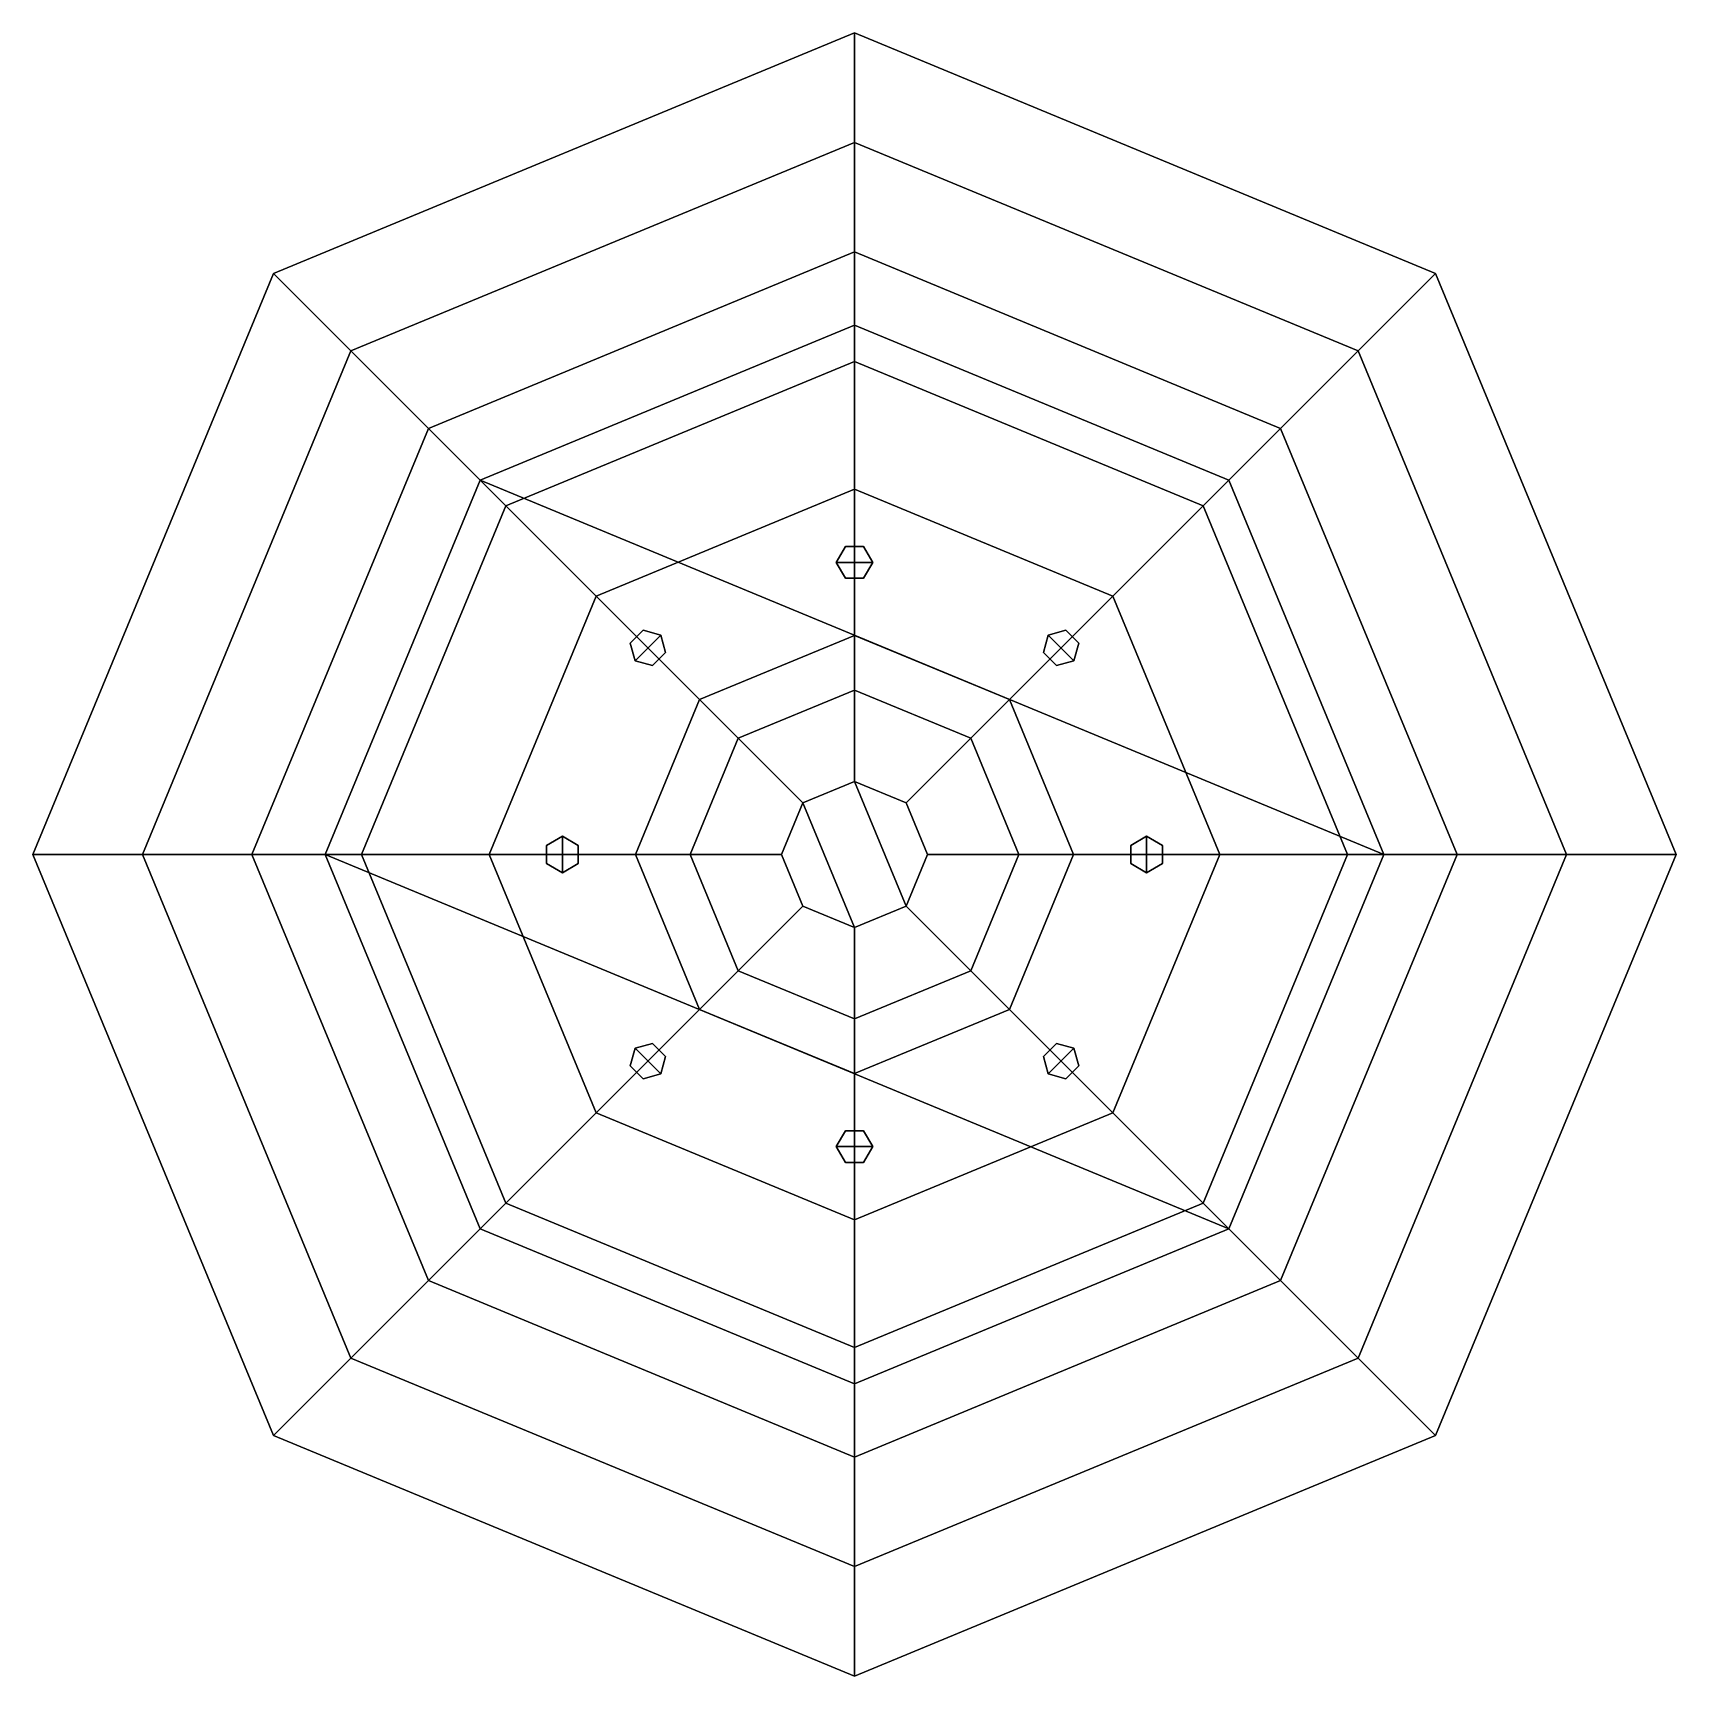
# Model space of a CAD drawing. Extents: x -0.45 to 0.45, y 2.11 to 3.01.
import ezdxf

# ---------------------------------------------------------------- set-up
doc = ezdxf.new("R2010")
doc.units = 0
doc.layers.add('WHEELS', color=2, linetype='CONTINUOUS')

msp = doc.modelspace()

# ---------------------------------------------------------------- linework, layer by layer
at = {"layer": 'WHEELS'}
for points in [[(-0.3182, 2.8782, 0.37), (0, 3.01, 0.37), (0, 2.95, 0.33), (-0.27577, 2.83577, 0.33)], [(0, 3.01, 0.49), (-0.3182, 2.8782, 0.49), (-0.27577, 2.83577, 0.53), (0, 2.95, 0.53)], [(0, 3.01, 0.37), (-0.3182, 2.8782, 0.37), (-0.3182, 2.8782, 0.49), (0, 3.01, 0.49)], [(0, 3.01, 0.37), (0.3182, 2.8782, 0.37), (0.27577, 2.83577, 0.33), (0, 2.95, 0.33)], [(0.3182, 2.8782, 0.49), (0, 3.01, 0.49), (0, 2.95, 0.53), (0.27577, 2.83577, 0.53)], [(0.3182, 2.8782, 0.37), (0, 3.01, 0.37), (0, 3.01, 0.49), (0.3182, 2.8782, 0.49)], [(-0.27577, 2.83577, 0.33), (0, 2.95, 0.33), (0, 2.89, 0.33), (-0.23335, 2.79335, 0.33)], [(0, 2.95, 0.53), (-0.27577, 2.83577, 0.53), (-0.23335, 2.79335, 0.53), (0, 2.89, 0.53)], [(0, 2.95, 0.33), (0.27577, 2.83577, 0.33), (0.23335, 2.79335, 0.33), (0, 2.89, 0.33)], [(0.27577, 2.83577, 0.53), (0, 2.95, 0.53), (0, 2.89, 0.53), (0.23335, 2.79335, 0.53)], [(-0.23335, 2.79335, 0.33), (0, 2.89, 0.33), (0, 2.85, 0.37), (-0.20506, 2.76506, 0.37)], [(0, 2.89, 0.53), (-0.23335, 2.79335, 0.53), (-0.20506, 2.76506, 0.49), (0, 2.85, 0.49)], [(0, 2.89, 0.33), (0.23335, 2.79335, 0.33), (0.20506, 2.76506, 0.37), (0, 2.85, 0.37)], [(0.23335, 2.79335, 0.53), (0, 2.89, 0.53), (0, 2.85, 0.49), (0.20506, 2.76506, 0.49)], [(-0.45, 2.56, 0.37), (-0.3182, 2.8782, 0.37), (-0.27577, 2.83577, 0.33), (-0.39, 2.56, 0.33)], [(-0.3182, 2.8782, 0.49), (-0.45, 2.56, 0.49), (-0.39, 2.56, 0.53), (-0.27577, 2.83577, 0.53)], [(-0.3182, 2.8782, 0.37), (-0.45, 2.56, 0.37), (-0.45, 2.56, 0.49), (-0.3182, 2.8782, 0.49)], [(0.3182, 2.8782, 0.37), (0.45, 2.56, 0.37), (0.39, 2.56, 0.33), (0.27577, 2.83577, 0.33)], [(0.45, 2.56, 0.49), (0.3182, 2.8782, 0.49), (0.27577, 2.83577, 0.53), (0.39, 2.56, 0.53)], [(0.45, 2.56, 0.37), (0.3182, 2.8782, 0.37), (0.3182, 2.8782, 0.49), (0.45, 2.56, 0.49)], [(0, 2.85, 0.37), (0.20506, 2.76506, 0.37), (0.29, 2.56, 0.37), (-0.20506, 2.76506, 0.37)], [(0, 2.85, 0.49), (-0.20506, 2.76506, 0.49), (-0.19092, 2.75092, 0.47), (0, 2.83, 0.47)], [(0.20506, 2.76506, 0.49), (0, 2.85, 0.49), (0, 2.83, 0.47), (0.19092, 2.75092, 0.47)], [(-0.39, 2.56, 0.33), (-0.27577, 2.83577, 0.33), (-0.23335, 2.79335, 0.33), (-0.33, 2.56, 0.33)], [(-0.27577, 2.83577, 0.53), (-0.39, 2.56, 0.53), (-0.33, 2.56, 0.53), (-0.23335, 2.79335, 0.53)], [(0.27577, 2.83577, 0.33), (0.39, 2.56, 0.33), (0.33, 2.56, 0.33), (0.23335, 2.79335, 0.33)], [(0.39, 2.56, 0.53), (0.27577, 2.83577, 0.53), (0.23335, 2.79335, 0.53), (0.33, 2.56, 0.53)], [(0, 2.83, 0.47), (-0.19092, 2.75092, 0.47), (-0.14142, 2.70142, 0.49), (0, 2.76, 0.49)], [(0.19092, 2.75092, 0.47), (0, 2.83, 0.47), (0, 2.76, 0.49), (0.14142, 2.70142, 0.49)], [(-0.33, 2.56, 0.33), (-0.23335, 2.79335, 0.33), (-0.20506, 2.76506, 0.37), (-0.29, 2.56, 0.37)], [(-0.23335, 2.79335, 0.53), (-0.33, 2.56, 0.53), (-0.29, 2.56, 0.49), (-0.20506, 2.76506, 0.49)], [(0.23335, 2.79335, 0.33), (0.33, 2.56, 0.33), (0.29, 2.56, 0.37), (0.20506, 2.76506, 0.37)], [(0.33, 2.56, 0.53), (0.23335, 2.79335, 0.53), (0.20506, 2.76506, 0.49), (0.29, 2.56, 0.49)], [(-0.20506, 2.76506, 0.37), (0.29, 2.56, 0.37), (0.20506, 2.35494, 0.37), (-0.29, 2.56, 0.37)], [(-0.20506, 2.76506, 0.49), (-0.29, 2.56, 0.49), (-0.27, 2.56, 0.47), (-0.19092, 2.75092, 0.47)], [(0.29, 2.56, 0.49), (0.20506, 2.76506, 0.49), (0.19092, 2.75092, 0.47), (0.27, 2.56, 0.47)], [(0, 2.76, 0.49), (-0.14142, 2.70142, 0.49), (-0.08485, 2.64485, 0.49), (0, 2.68, 0.49)], [(0.14142, 2.70142, 0.49), (0, 2.76, 0.49), (0, 2.68, 0.49), (0.08485, 2.64485, 0.49)], [(-0.19092, 2.75092, 0.47), (-0.27, 2.56, 0.47), (-0.2, 2.56, 0.49), (-0.14142, 2.70142, 0.49)], [(0.27, 2.56, 0.47), (0.19092, 2.75092, 0.47), (0.14142, 2.70142, 0.49), (0.2, 2.56, 0.49)], [(-0.005, 2.72866, 0.47), (-0.01, 2.72, 0.47), (-0.01, 2.72, 0.48), (-0.005, 2.72866, 0.48)], [(-0.01, 2.72, 0.48), (0.01, 2.72, 0.48), (0.005, 2.72866, 0.48), (-0.005, 2.72866, 0.48)], [(0.005, 2.72866, 0.47), (-0.005, 2.72866, 0.47), (-0.005, 2.72866, 0.48), (0.005, 2.72866, 0.48)], [(0.01, 2.72, 0.47), (0.005, 2.72866, 0.47), (0.005, 2.72866, 0.48), (0.01, 2.72, 0.48)], [(-0.01, 2.72, 0.47), (-0.005, 2.71134, 0.47), (-0.005, 2.71134, 0.48), (-0.01, 2.72, 0.48)], [(-0.005, 2.71134, 0.48), (0.005, 2.71134, 0.48), (0.01, 2.72, 0.48), (-0.01, 2.72, 0.48)], [(0.005, 2.71134, 0.47), (0.01, 2.72, 0.47), (0.01, 2.72, 0.48), (0.005, 2.71134, 0.48)], [(-0.005, 2.71134, 0.47), (0.005, 2.71134, 0.47), (0.005, 2.71134, 0.48), (-0.005, 2.71134, 0.48)], [(-0.14142, 2.70142, 0.49), (-0.2, 2.56, 0.49), (-0.12, 2.56, 0.49), (-0.08485, 2.64485, 0.49)], [(0.2, 2.56, 0.49), (0.14142, 2.70142, 0.49), (0.08485, 2.64485, 0.49), (0.12, 2.56, 0.49)], [(-0.11573, 2.6828, 0.47), (-0.1228, 2.67573, 0.47), (-0.1228, 2.67573, 0.48), (-0.11573, 2.6828, 0.48)], [(-0.12021, 2.66607, 0.48), (-0.10607, 2.68021, 0.48), (-0.11573, 2.6828, 0.48), (-0.1228, 2.67573, 0.48)], [(-0.10607, 2.68021, 0.47), (-0.11573, 2.6828, 0.47), (-0.11573, 2.6828, 0.48), (-0.10607, 2.68021, 0.48)], [(0.11573, 2.6828, 0.47), (0.10607, 2.68021, 0.47), (0.10607, 2.68021, 0.48), (0.11573, 2.6828, 0.48)], [(0.10607, 2.68021, 0.48), (0.12021, 2.66607, 0.48), (0.1228, 2.67573, 0.48), (0.11573, 2.6828, 0.48)], [(0.1228, 2.67573, 0.47), (0.11573, 2.6828, 0.47), (0.11573, 2.6828, 0.48), (0.1228, 2.67573, 0.48)], [(-0.1228, 2.67573, 0.47), (-0.12021, 2.66607, 0.47), (-0.12021, 2.66607, 0.48), (-0.1228, 2.67573, 0.48)], [(-0.11055, 2.66348, 0.48), (-0.10348, 2.67055, 0.48), (-0.10607, 2.68021, 0.48), (-0.12021, 2.66607, 0.48)], [(-0.10348, 2.67055, 0.47), (-0.10607, 2.68021, 0.47), (-0.10607, 2.68021, 0.48), (-0.10348, 2.67055, 0.48)], [(0, 2.68, 0.49), (-0.08485, 2.64485, 0.49), (-0.06364, 2.62364, 0.47), (0, 2.65, 0.47)], [(0.08485, 2.64485, 0.49), (0, 2.68, 0.49), (0, 2.65, 0.47), (0.06364, 2.62364, 0.47)], [(0.10348, 2.67055, 0.48), (0.11055, 2.66348, 0.48), (0.12021, 2.66607, 0.48), (0.10607, 2.68021, 0.48)], [(0.10607, 2.68021, 0.47), (0.10348, 2.67055, 0.47), (0.10348, 2.67055, 0.48), (0.10607, 2.68021, 0.48)], [(0.12021, 2.66607, 0.47), (0.1228, 2.67573, 0.47), (0.1228, 2.67573, 0.48), (0.12021, 2.66607, 0.48)], [(-0.12021, 2.66607, 0.47), (-0.11055, 2.66348, 0.47), (-0.11055, 2.66348, 0.48), (-0.12021, 2.66607, 0.48)], [(-0.11055, 2.66348, 0.47), (-0.10348, 2.67055, 0.47), (-0.10348, 2.67055, 0.48), (-0.11055, 2.66348, 0.48)], [(0.10348, 2.67055, 0.47), (0.11055, 2.66348, 0.47), (0.11055, 2.66348, 0.48), (0.10348, 2.67055, 0.48)], [(0.11055, 2.66348, 0.47), (0.12021, 2.66607, 0.47), (0.12021, 2.66607, 0.48), (0.11055, 2.66348, 0.48)], [(0, 2.65, 0.47), (-0.06364, 2.62364, 0.47), (-0.02828, 2.58828, 0.47), (0, 2.6, 0.47)], [(0.06364, 2.62364, 0.47), (0, 2.65, 0.47), (0, 2.6, 0.47), (0.02828, 2.58828, 0.47)], [(-0.08485, 2.64485, 0.49), (-0.12, 2.56, 0.49), (-0.09, 2.56, 0.47), (-0.06364, 2.62364, 0.47)], [(0.12, 2.56, 0.49), (0.08485, 2.64485, 0.49), (0.06364, 2.62364, 0.47), (0.09, 2.56, 0.47)], [(-0.06364, 2.62364, 0.47), (-0.09, 2.56, 0.47), (-0.04, 2.56, 0.47), (-0.02828, 2.58828, 0.47)], [(0.09, 2.56, 0.47), (0.06364, 2.62364, 0.47), (0.02828, 2.58828, 0.47), (0.04, 2.56, 0.47)], [(-0.02828, 2.58828, 0.53), (0, 2.52, 0.53), (0.02828, 2.53172, 0.53), (0, 2.6, 0.53)], [(-0.02828, 2.58828, 0.53), (0, 2.6, 0.53), (0, 2.6, 0.47), (-0.02828, 2.58828, 0.47)], [(0, 2.6, 0.53), (0.02828, 2.53172, 0.53), (0.04, 2.56, 0.53), (0.02828, 2.58828, 0.53)], [(0, 2.6, 0.53), (0.02828, 2.58828, 0.53), (0.02828, 2.58828, 0.47), (0, 2.6, 0.47)], [(-0.04, 2.56, 0.53), (-0.02828, 2.53172, 0.53), (0, 2.52, 0.53), (-0.02828, 2.58828, 0.53)], [(-0.04, 2.56, 0.53), (-0.02828, 2.58828, 0.53), (-0.02828, 2.58828, 0.47), (-0.04, 2.56, 0.47)], [(0.02828, 2.58828, 0.53), (0.04, 2.56, 0.53), (0.04, 2.56, 0.47), (0.02828, 2.58828, 0.47)], [(-0.16, 2.57, 0.47), (-0.16866, 2.565, 0.47), (-0.16866, 2.565, 0.48), (-0.16, 2.57, 0.48)], [(-0.16, 2.55, 0.48), (-0.16, 2.57, 0.48), (-0.16866, 2.565, 0.48), (-0.16866, 2.555, 0.48)], [(-0.15134, 2.565, 0.47), (-0.16, 2.57, 0.47), (-0.16, 2.57, 0.48), (-0.15134, 2.565, 0.48)], [(-0.15134, 2.555, 0.48), (-0.15134, 2.565, 0.48), (-0.16, 2.57, 0.48), (-0.16, 2.55, 0.48)], [(0.16, 2.57, 0.47), (0.15134, 2.565, 0.47), (0.15134, 2.565, 0.48), (0.16, 2.57, 0.48)], [(0.15134, 2.565, 0.48), (0.15134, 2.555, 0.48), (0.16, 2.55, 0.48), (0.16, 2.57, 0.48)], [(0.16866, 2.565, 0.47), (0.16, 2.57, 0.47), (0.16, 2.57, 0.48), (0.16866, 2.565, 0.48)], [(0.16, 2.57, 0.48), (0.16, 2.55, 0.48), (0.16866, 2.555, 0.48), (0.16866, 2.565, 0.48)], [(-0.3182, 2.2418, 0.37), (-0.45, 2.56, 0.37), (-0.39, 2.56, 0.33), (-0.27577, 2.28423, 0.33)], [(-0.45, 2.56, 0.49), (-0.3182, 2.2418, 0.49), (-0.27577, 2.28423, 0.53), (-0.39, 2.56, 0.53)], [(-0.45, 2.56, 0.37), (-0.3182, 2.2418, 0.37), (-0.3182, 2.2418, 0.49), (-0.45, 2.56, 0.49)], [(-0.27577, 2.28423, 0.33), (-0.39, 2.56, 0.33), (-0.33, 2.56, 0.33), (-0.23335, 2.32665, 0.33)], [(-0.39, 2.56, 0.53), (-0.27577, 2.28423, 0.53), (-0.23335, 2.32665, 0.53), (-0.33, 2.56, 0.53)], [(-0.23335, 2.32665, 0.33), (-0.33, 2.56, 0.33), (-0.29, 2.56, 0.37), (-0.20506, 2.35494, 0.37)], [(-0.33, 2.56, 0.53), (-0.23335, 2.32665, 0.53), (-0.20506, 2.35494, 0.49), (-0.29, 2.56, 0.49)], [(-0.29, 2.56, 0.37), (0.20506, 2.35494, 0.37), (0, 2.27, 0.37), (-0.20506, 2.35494, 0.37)], [(-0.29, 2.56, 0.49), (-0.20506, 2.35494, 0.49), (-0.19092, 2.36908, 0.47), (-0.27, 2.56, 0.47)], [(-0.27, 2.56, 0.47), (-0.19092, 2.36908, 0.47), (-0.14142, 2.41858, 0.49), (-0.2, 2.56, 0.49)], [(-0.2, 2.56, 0.49), (-0.14142, 2.41858, 0.49), (-0.08485, 2.47515, 0.49), (-0.12, 2.56, 0.49)], [(-0.16866, 2.565, 0.47), (-0.16866, 2.555, 0.47), (-0.16866, 2.555, 0.48), (-0.16866, 2.565, 0.48)], [(-0.15134, 2.555, 0.47), (-0.15134, 2.565, 0.47), (-0.15134, 2.565, 0.48), (-0.15134, 2.555, 0.48)], [(-0.12, 2.56, 0.49), (-0.08485, 2.47515, 0.49), (-0.06364, 2.49636, 0.47), (-0.09, 2.56, 0.47)], [(-0.09, 2.56, 0.47), (-0.06364, 2.49636, 0.47), (-0.02828, 2.53172, 0.47), (-0.04, 2.56, 0.47)], [(-0.02828, 2.53172, 0.53), (-0.04, 2.56, 0.53), (-0.04, 2.56, 0.47), (-0.02828, 2.53172, 0.47)], [(0.04, 2.56, 0.53), (0.02828, 2.53172, 0.53), (0.02828, 2.53172, 0.47), (0.04, 2.56, 0.47)], [(0.06364, 2.49636, 0.47), (0.09, 2.56, 0.47), (0.04, 2.56, 0.47), (0.02828, 2.53172, 0.47)], [(0.08485, 2.47515, 0.49), (0.12, 2.56, 0.49), (0.09, 2.56, 0.47), (0.06364, 2.49636, 0.47)], [(0.14142, 2.41858, 0.49), (0.2, 2.56, 0.49), (0.12, 2.56, 0.49), (0.08485, 2.47515, 0.49)], [(0.19092, 2.36908, 0.47), (0.27, 2.56, 0.47), (0.2, 2.56, 0.49), (0.14142, 2.41858, 0.49)], [(0.15134, 2.565, 0.47), (0.15134, 2.555, 0.47), (0.15134, 2.555, 0.48), (0.15134, 2.565, 0.48)], [(0.16866, 2.555, 0.47), (0.16866, 2.565, 0.47), (0.16866, 2.565, 0.48), (0.16866, 2.555, 0.48)], [(0.20506, 2.35494, 0.49), (0.29, 2.56, 0.49), (0.27, 2.56, 0.47), (0.19092, 2.36908, 0.47)], [(0.33, 2.56, 0.33), (0.23335, 2.32665, 0.33), (0.20506, 2.35494, 0.37), (0.29, 2.56, 0.37)], [(0.23335, 2.32665, 0.53), (0.33, 2.56, 0.53), (0.29, 2.56, 0.49), (0.20506, 2.35494, 0.49)], [(0.39, 2.56, 0.33), (0.27577, 2.28423, 0.33), (0.23335, 2.32665, 0.33), (0.33, 2.56, 0.33)], [(0.27577, 2.28423, 0.53), (0.39, 2.56, 0.53), (0.33, 2.56, 0.53), (0.23335, 2.32665, 0.53)], [(0.45, 2.56, 0.37), (0.3182, 2.2418, 0.37), (0.27577, 2.28423, 0.33), (0.39, 2.56, 0.33)], [(0.3182, 2.2418, 0.49), (0.45, 2.56, 0.49), (0.39, 2.56, 0.53), (0.27577, 2.28423, 0.53)], [(0.3182, 2.2418, 0.37), (0.45, 2.56, 0.37), (0.45, 2.56, 0.49), (0.3182, 2.2418, 0.49)], [(-0.16866, 2.555, 0.47), (-0.16, 2.55, 0.47), (-0.16, 2.55, 0.48), (-0.16866, 2.555, 0.48)], [(-0.16, 2.55, 0.47), (-0.15134, 2.555, 0.47), (-0.15134, 2.555, 0.48), (-0.16, 2.55, 0.48)], [(0.15134, 2.555, 0.47), (0.16, 2.55, 0.47), (0.16, 2.55, 0.48), (0.15134, 2.555, 0.48)], [(0.16, 2.55, 0.47), (0.16866, 2.555, 0.47), (0.16866, 2.555, 0.48), (0.16, 2.55, 0.48)], [(-0.06364, 2.49636, 0.47), (0, 2.47, 0.47), (0, 2.52, 0.47), (-0.02828, 2.53172, 0.47)], [(0, 2.52, 0.53), (-0.02828, 2.53172, 0.53), (-0.02828, 2.53172, 0.47), (0, 2.52, 0.47)], [(0.02828, 2.53172, 0.53), (0, 2.52, 0.53), (0, 2.52, 0.47), (0.02828, 2.53172, 0.47)], [(0, 2.47, 0.47), (0.06364, 2.49636, 0.47), (0.02828, 2.53172, 0.47), (0, 2.52, 0.47)], [(-0.08485, 2.47515, 0.49), (0, 2.44, 0.49), (0, 2.47, 0.47), (-0.06364, 2.49636, 0.47)], [(0, 2.44, 0.49), (0.08485, 2.47515, 0.49), (0.06364, 2.49636, 0.47), (0, 2.47, 0.47)], [(-0.14142, 2.41858, 0.49), (0, 2.36, 0.49), (0, 2.44, 0.49), (-0.08485, 2.47515, 0.49)], [(0, 2.36, 0.49), (0.14142, 2.41858, 0.49), (0.08485, 2.47515, 0.49), (0, 2.44, 0.49)], [(-0.12021, 2.45393, 0.47), (-0.1228, 2.44427, 0.47), (-0.1228, 2.44427, 0.48), (-0.12021, 2.45393, 0.48)], [(-0.10607, 2.43979, 0.48), (-0.12021, 2.45393, 0.48), (-0.1228, 2.44427, 0.48), (-0.11573, 2.4372, 0.48)], [(-0.11055, 2.45652, 0.47), (-0.12021, 2.45393, 0.47), (-0.12021, 2.45393, 0.48), (-0.11055, 2.45652, 0.48)], [(-0.10348, 2.44945, 0.48), (-0.11055, 2.45652, 0.48), (-0.12021, 2.45393, 0.48), (-0.10607, 2.43979, 0.48)], [(-0.10348, 2.44945, 0.47), (-0.11055, 2.45652, 0.47), (-0.11055, 2.45652, 0.48), (-0.10348, 2.44945, 0.48)], [(-0.10607, 2.43979, 0.47), (-0.10348, 2.44945, 0.47), (-0.10348, 2.44945, 0.48), (-0.10607, 2.43979, 0.48)], [(0.11055, 2.45652, 0.47), (0.10348, 2.44945, 0.47), (0.10348, 2.44945, 0.48), (0.11055, 2.45652, 0.48)], [(0.11055, 2.45652, 0.48), (0.10348, 2.44945, 0.48), (0.10607, 2.43979, 0.48), (0.12021, 2.45393, 0.48)], [(0.10348, 2.44945, 0.47), (0.10607, 2.43979, 0.47), (0.10607, 2.43979, 0.48), (0.10348, 2.44945, 0.48)], [(0.12021, 2.45393, 0.48), (0.10607, 2.43979, 0.48), (0.11573, 2.4372, 0.48), (0.1228, 2.44427, 0.48)], [(0.12021, 2.45393, 0.47), (0.11055, 2.45652, 0.47), (0.11055, 2.45652, 0.48), (0.12021, 2.45393, 0.48)], [(0.1228, 2.44427, 0.47), (0.12021, 2.45393, 0.47), (0.12021, 2.45393, 0.48), (0.1228, 2.44427, 0.48)], [(-0.1228, 2.44427, 0.47), (-0.11573, 2.4372, 0.47), (-0.11573, 2.4372, 0.48), (-0.1228, 2.44427, 0.48)], [(-0.11573, 2.4372, 0.47), (-0.10607, 2.43979, 0.47), (-0.10607, 2.43979, 0.48), (-0.11573, 2.4372, 0.48)], [(0.10607, 2.43979, 0.47), (0.11573, 2.4372, 0.47), (0.11573, 2.4372, 0.48), (0.10607, 2.43979, 0.48)], [(0.11573, 2.4372, 0.47), (0.1228, 2.44427, 0.47), (0.1228, 2.44427, 0.48), (0.11573, 2.4372, 0.48)], [(-0.19092, 2.36908, 0.47), (0, 2.29, 0.47), (0, 2.36, 0.49), (-0.14142, 2.41858, 0.49)], [(0, 2.29, 0.47), (0.19092, 2.36908, 0.47), (0.14142, 2.41858, 0.49), (0, 2.36, 0.49)], [(0.005, 2.40866, 0.48), (-0.005, 2.40866, 0.48), (-0.01, 2.4, 0.48), (0.01, 2.4, 0.48)], [(-0.005, 2.40866, 0.47), (-0.01, 2.4, 0.47), (-0.01, 2.4, 0.48), (-0.005, 2.40866, 0.48)], [(0.005, 2.40866, 0.47), (-0.005, 2.40866, 0.47), (-0.005, 2.40866, 0.48), (0.005, 2.40866, 0.48)], [(0.01, 2.4, 0.47), (0.005, 2.40866, 0.47), (0.005, 2.40866, 0.48), (0.01, 2.4, 0.48)], [(0.01, 2.4, 0.48), (-0.01, 2.4, 0.48), (-0.005, 2.39134, 0.48), (0.005, 2.39134, 0.48)], [(-0.01, 2.4, 0.47), (-0.005, 2.39134, 0.47), (-0.005, 2.39134, 0.48), (-0.01, 2.4, 0.48)], [(0.005, 2.39134, 0.47), (0.01, 2.4, 0.47), (0.01, 2.4, 0.48), (0.005, 2.39134, 0.48)], [(-0.005, 2.39134, 0.47), (0.005, 2.39134, 0.47), (0.005, 2.39134, 0.48), (-0.005, 2.39134, 0.48)], [(-0.20506, 2.35494, 0.49), (0, 2.27, 0.49), (0, 2.29, 0.47), (-0.19092, 2.36908, 0.47)], [(0, 2.27, 0.49), (0.20506, 2.35494, 0.49), (0.19092, 2.36908, 0.47), (0, 2.29, 0.47)], [(0, 2.23, 0.33), (-0.23335, 2.32665, 0.33), (-0.20506, 2.35494, 0.37), (0, 2.27, 0.37)], [(-0.23335, 2.32665, 0.53), (0, 2.23, 0.53), (0, 2.27, 0.49), (-0.20506, 2.35494, 0.49)], [(0.23335, 2.32665, 0.33), (0, 2.23, 0.33), (0, 2.27, 0.37), (0.20506, 2.35494, 0.37)], [(0, 2.23, 0.53), (0.23335, 2.32665, 0.53), (0.20506, 2.35494, 0.49), (0, 2.27, 0.49)], [(0, 2.17, 0.33), (-0.27577, 2.28423, 0.33), (-0.23335, 2.32665, 0.33), (0, 2.23, 0.33)], [(-0.27577, 2.28423, 0.53), (0, 2.17, 0.53), (0, 2.23, 0.53), (-0.23335, 2.32665, 0.53)], [(0.27577, 2.28423, 0.33), (0, 2.17, 0.33), (0, 2.23, 0.33), (0.23335, 2.32665, 0.33)], [(0, 2.17, 0.53), (0.27577, 2.28423, 0.53), (0.23335, 2.32665, 0.53), (0, 2.23, 0.53)], [(0, 2.11, 0.37), (-0.3182, 2.2418, 0.37), (-0.27577, 2.28423, 0.33), (0, 2.17, 0.33)], [(-0.3182, 2.2418, 0.49), (0, 2.11, 0.49), (0, 2.17, 0.53), (-0.27577, 2.28423, 0.53)], [(0.3182, 2.2418, 0.37), (0, 2.11, 0.37), (0, 2.17, 0.33), (0.27577, 2.28423, 0.33)], [(0, 2.11, 0.49), (0.3182, 2.2418, 0.49), (0.27577, 2.28423, 0.53), (0, 2.17, 0.53)], [(-0.3182, 2.2418, 0.37), (0, 2.11, 0.37), (0, 2.11, 0.49), (-0.3182, 2.2418, 0.49)], [(0, 2.11, 0.37), (0.3182, 2.2418, 0.37), (0.3182, 2.2418, 0.49), (0, 2.11, 0.49)]]:
    msp.add_3dface(points, dxfattribs=at)

doc.saveas('drawing.dxf')
